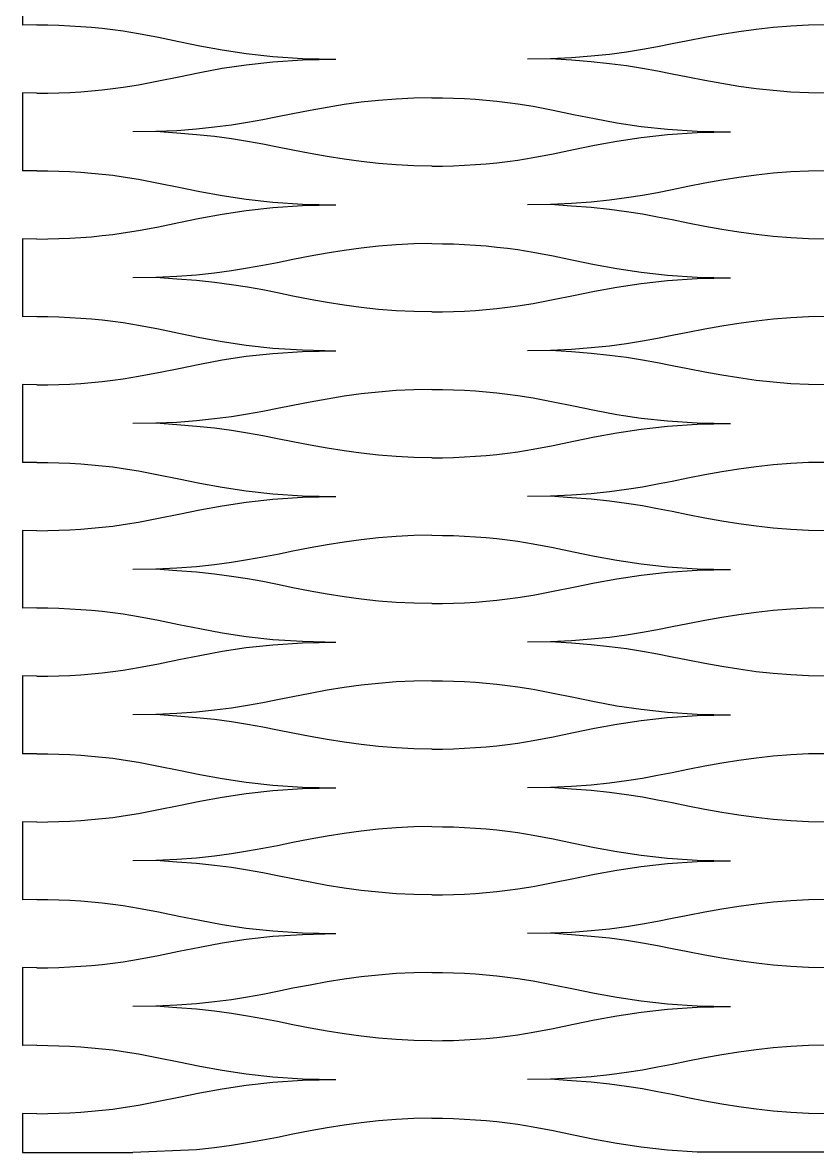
# Model space of a CAD drawing. Extents: x -52 to 52, y -74 to 74.
# Drawn here: x -52.47 to -26.3, y -73.77 to -36.59 of the extents above; entities that cross this region are included whole.
import ezdxf

# ---------------------------------------------------------------- set-up
doc = ezdxf.new("R2010")
doc.units = 0
doc.header["$MEASUREMENT"] = 0
doc.layers.get('0').update_dxf_attribs({"linetype": 'CONTINUOUS'})

msp = doc.modelspace()

# ---------------------------------------------------------------- linework, layer by layer
for p, q in [((-52.473, -34.105), (-52.473, -36.671)), ((-52, -36.663), (-52.473, -36.671)), ((-52, -36.663), (-51.639, -36.666)), ((-51.639, -36.666), (-51.278, -36.676)), ((-51.278, -36.676), (-50.918, -36.691)), ((-50.918, -36.691), (-50.56, -36.713)), ((-50.56, -36.713), (-50.205, -36.741)), ((-50.205, -36.741), (-49.854, -36.775)), ((-49.854, -36.775), (-49.506, -36.816)), ((-28.318, -36.812), (-28.883, -36.889)), ((-27.749, -36.75), (-28.318, -36.812)), ((-27.174, -36.703), (-27.749, -36.75)), ((-26.592, -36.673), (-27.174, -36.703)), ((-26, -36.663), (-26.592, -36.673)), ((-49.506, -36.816), (-49.163, -36.862)), ((-49.163, -36.862), (-48.659, -36.944)), ((-48.659, -36.944), (-47.996, -37.07)), ((-47.996, -37.07), (-47.328, -37.208)), ((-30.007, -37.078), (-30.569, -37.187)), ((-29.446, -36.978), (-30.007, -37.078)), ((-28.883, -36.889), (-29.446, -36.978)), ((-47.328, -37.208), (-46.636, -37.348)), ((-46.636, -37.348), (-45.901, -37.483)), ((-45.901, -37.483), (-45.105, -37.603)), ((-32.061, -37.477), (-32.588, -37.561)), ((-31.561, -37.386), (-32.061, -37.477)), ((-31.083, -37.292), (-31.561, -37.386)), ((-30.569, -37.187), (-31.083, -37.292)), ((-45.105, -37.603), (-44.229, -37.7)), ((-45.105, -37.973), (-44.229, -37.876)), ((-44.229, -37.7), (-43.254, -37.765)), ((-44.229, -37.876), (-43.254, -37.811)), ((-43.254, -37.765), (-42.161, -37.788)), ((-43.254, -37.811), (-42.161, -37.788)), ((-35.087, -37.777), (-35.839, -37.788)), ((-34.392, -37.746), (-35.087, -37.777)), ((-34.392, -37.83), (-35.087, -37.777)), ((-33.748, -37.698), (-34.392, -37.746)), ((-33.748, -37.878), (-34.392, -37.83)), ((-33.148, -37.635), (-33.748, -37.698)), ((-33.148, -37.941), (-33.748, -37.878)), ((-32.588, -37.561), (-33.148, -37.635)), ((-47.328, -38.368), (-46.636, -38.228)), ((-46.636, -38.228), (-45.901, -38.093)), ((-45.901, -38.093), (-45.105, -37.973)), ((-32.588, -38.016), (-33.148, -37.941)), ((-32.061, -38.099), (-32.588, -38.016)), ((-31.561, -38.19), (-32.061, -38.099)), ((-31.083, -38.284), (-31.561, -38.19)), ((-30.569, -38.389), (-31.083, -38.284)), ((-49.163, -38.713), (-48.659, -38.632)), ((-48.659, -38.632), (-47.996, -38.506)), ((-47.996, -38.506), (-47.328, -38.368)), ((-30.007, -38.498), (-30.569, -38.389)), ((-29.446, -38.598), (-30.007, -38.498)), ((-28.883, -38.687), (-29.446, -38.598)), ((-52, -38.913), (-52.473, -38.905)), ((-52.473, -38.905), (-52.473, -41.471)), ((-52, -38.913), (-51.639, -38.91)), ((-51.639, -38.91), (-51.278, -38.9)), ((-51.278, -38.9), (-50.918, -38.885)), ((-50.918, -38.885), (-50.56, -38.863)), ((-50.56, -38.863), (-50.205, -38.835)), ((-50.205, -38.835), (-49.854, -38.801)), ((-49.854, -38.801), (-49.506, -38.76)), ((-49.506, -38.76), (-49.163, -38.713)), ((-28.318, -38.764), (-28.883, -38.687)), ((-27.749, -38.826), (-28.318, -38.764)), ((-27.174, -38.873), (-27.749, -38.826)), ((-26.592, -38.903), (-27.174, -38.873)), ((-26, -38.913), (-26.592, -38.903)), ((-42.446, -39.378), (-43.007, -39.478)), ((-41.883, -39.289), (-42.446, -39.378)), ((-41.318, -39.212), (-41.883, -39.289)), ((-40.749, -39.15), (-41.318, -39.212)), ((-40.174, -39.103), (-40.749, -39.15)), ((-39.592, -39.073), (-40.174, -39.103)), ((-39, -39.063), (-39.592, -39.073)), ((-39, -39.063), (-38.639, -39.066)), ((-38.639, -39.066), (-38.278, -39.076)), ((-38.278, -39.076), (-37.918, -39.091)), ((-37.918, -39.091), (-37.56, -39.113)), ((-37.56, -39.113), (-37.205, -39.141)), ((-37.205, -39.141), (-36.854, -39.175)), ((-36.854, -39.175), (-36.506, -39.216)), ((-36.506, -39.216), (-36.163, -39.262)), ((-36.163, -39.262), (-35.659, -39.344)), ((-35.659, -39.344), (-34.996, -39.47)), ((-44.561, -39.786), (-45.061, -39.877)), ((-44.083, -39.692), (-44.561, -39.786)), ((-43.569, -39.587), (-44.083, -39.692)), ((-43.007, -39.478), (-43.569, -39.587)), ((-34.996, -39.47), (-34.328, -39.608)), ((-34.328, -39.608), (-33.636, -39.748)), ((-33.636, -39.748), (-32.901, -39.883)), ((-47.392, -40.146), (-48.087, -40.177)), ((-46.748, -40.098), (-47.392, -40.146)), ((-46.148, -40.035), (-46.748, -40.098)), ((-45.588, -39.961), (-46.148, -40.035)), ((-45.061, -39.877), (-45.588, -39.961)), ((-32.901, -39.883), (-32.105, -40.003)), ((-32.105, -40.003), (-31.229, -40.1)), ((-31.229, -40.1), (-30.254, -40.165)), ((-48.087, -40.177), (-48.839, -40.188)), ((-47.392, -40.23), (-48.087, -40.177)), ((-46.748, -40.278), (-47.392, -40.23)), ((-46.148, -40.341), (-46.748, -40.278)), ((-45.588, -40.416), (-46.148, -40.341)), ((-45.061, -40.499), (-45.588, -40.416)), ((-44.561, -40.59), (-45.061, -40.499)), ((-33.636, -40.628), (-32.901, -40.493)), ((-32.901, -40.493), (-32.105, -40.373)), ((-32.105, -40.373), (-31.229, -40.276)), ((-31.229, -40.276), (-30.254, -40.211)), ((-30.254, -40.165), (-29.161, -40.188)), ((-30.254, -40.211), (-29.161, -40.188)), ((-44.083, -40.684), (-44.561, -40.59)), ((-43.569, -40.789), (-44.083, -40.684)), ((-43.007, -40.898), (-43.569, -40.789)), ((-42.446, -40.998), (-43.007, -40.898)), ((-34.996, -40.906), (-34.328, -40.768)), ((-34.328, -40.768), (-33.636, -40.628)), ((-41.883, -41.087), (-42.446, -40.998)), ((-41.318, -41.164), (-41.883, -41.087)), ((-40.749, -41.226), (-41.318, -41.164)), ((-40.174, -41.273), (-40.749, -41.226)), ((-39.592, -41.303), (-40.174, -41.273)), ((-37.918, -41.285), (-37.56, -41.263)), ((-37.56, -41.263), (-37.205, -41.235)), ((-37.205, -41.235), (-36.854, -41.201)), ((-36.854, -41.201), (-36.506, -41.16)), ((-36.506, -41.16), (-36.163, -41.113)), ((-36.163, -41.113), (-35.659, -41.032)), ((-35.659, -41.032), (-34.996, -40.906)), ((-52, -41.463), (-52.473, -41.471)), ((-52, -41.463), (-51.639, -41.466)), ((-51.639, -41.466), (-51.278, -41.475)), ((-51.278, -41.475), (-50.918, -41.491)), ((-50.918, -41.491), (-50.56, -41.513)), ((-50.56, -41.513), (-50.205, -41.541)), ((-50.205, -41.541), (-49.854, -41.575)), ((-49.854, -41.575), (-49.506, -41.615)), ((-49.506, -41.615), (-49.163, -41.662)), ((-39, -41.313), (-39.592, -41.303)), ((-39, -41.313), (-38.639, -41.31)), ((-38.639, -41.31), (-38.278, -41.3)), ((-38.278, -41.3), (-37.918, -41.285)), ((-28.318, -41.612), (-28.883, -41.689)), ((-27.749, -41.549), (-28.318, -41.612)), ((-27.174, -41.502), (-27.749, -41.549)), ((-26.592, -41.473), (-27.174, -41.502)), ((-26, -41.463), (-26.592, -41.473)), ((-49.163, -41.662), (-48.659, -41.744)), ((-48.659, -41.744), (-47.996, -41.87)), ((-47.996, -41.87), (-47.328, -42.007)), ((-47.328, -42.007), (-46.636, -42.148)), ((-30.569, -41.987), (-31.083, -42.092)), ((-30.007, -41.878), (-30.569, -41.987)), ((-29.446, -41.778), (-30.007, -41.878)), ((-28.883, -41.689), (-29.446, -41.778)), ((-46.636, -42.148), (-45.901, -42.283)), ((-45.901, -42.283), (-45.105, -42.403)), ((-32.588, -42.36), (-33.148, -42.435)), ((-32.061, -42.276), (-32.588, -42.36)), ((-31.561, -42.186), (-32.061, -42.276)), ((-31.083, -42.092), (-31.561, -42.186)), ((-45.105, -42.403), (-44.229, -42.5)), ((-45.105, -42.772), (-44.229, -42.676)), ((-44.229, -42.5), (-43.254, -42.564)), ((-44.229, -42.676), (-43.254, -42.611)), ((-43.254, -42.564), (-42.161, -42.588)), ((-43.254, -42.611), (-42.161, -42.588)), ((-35.087, -42.577), (-35.839, -42.588)), ((-34.392, -42.546), (-35.087, -42.577)), ((-34.392, -42.63), (-35.087, -42.577)), ((-33.748, -42.498), (-34.392, -42.546)), ((-33.748, -42.678), (-34.392, -42.63)), ((-33.148, -42.435), (-33.748, -42.498)), ((-33.148, -42.741), (-33.748, -42.678)), ((-32.588, -42.815), (-33.148, -42.741)), ((-47.328, -43.168), (-46.636, -43.027)), ((-46.636, -43.027), (-45.901, -42.892)), ((-45.901, -42.892), (-45.105, -42.772)), ((-32.061, -42.899), (-32.588, -42.815)), ((-31.561, -42.989), (-32.061, -42.899)), ((-31.083, -43.084), (-31.561, -42.989)), ((-30.569, -43.189), (-31.083, -43.084)), ((-49.163, -43.513), (-48.659, -43.432)), ((-48.659, -43.432), (-47.996, -43.306)), ((-47.996, -43.306), (-47.328, -43.168)), ((-30.007, -43.298), (-30.569, -43.189)), ((-29.446, -43.397), (-30.007, -43.298)), ((-28.883, -43.487), (-29.446, -43.397)), ((-28.318, -43.563), (-28.883, -43.487)), ((-52, -43.713), (-52.473, -43.704)), ((-52.473, -43.704), (-52.473, -46.271)), ((-52, -43.713), (-51.639, -43.709)), ((-51.639, -43.709), (-51.278, -43.7)), ((-51.278, -43.7), (-50.918, -43.685)), ((-50.918, -43.685), (-50.56, -43.663)), ((-50.56, -43.663), (-50.205, -43.635)), ((-50.205, -43.635), (-49.854, -43.6)), ((-49.854, -43.6), (-49.506, -43.56)), ((-49.506, -43.56), (-49.163, -43.513)), ((-39.592, -43.873), (-40.174, -43.902)), ((-39, -43.863), (-39.592, -43.873)), ((-39, -43.863), (-38.639, -43.866)), ((-38.639, -43.866), (-38.278, -43.875)), ((-38.278, -43.875), (-37.918, -43.891)), ((-27.749, -43.626), (-28.318, -43.563)), ((-27.174, -43.673), (-27.749, -43.626)), ((-26.592, -43.702), (-27.174, -43.673)), ((-26, -43.713), (-26.592, -43.702)), ((-42.446, -44.178), (-43.007, -44.278)), ((-41.883, -44.089), (-42.446, -44.178)), ((-41.318, -44.012), (-41.883, -44.089)), ((-40.749, -43.949), (-41.318, -44.012)), ((-40.174, -43.902), (-40.749, -43.949)), ((-37.918, -43.891), (-37.56, -43.913)), ((-37.56, -43.913), (-37.205, -43.941)), ((-37.205, -43.941), (-36.854, -43.975)), ((-36.854, -43.975), (-36.506, -44.015)), ((-36.506, -44.015), (-36.163, -44.062)), ((-36.163, -44.062), (-35.659, -44.144)), ((-35.659, -44.144), (-34.996, -44.27)), ((-44.561, -44.586), (-45.061, -44.676)), ((-44.083, -44.492), (-44.561, -44.586)), ((-43.569, -44.387), (-44.083, -44.492)), ((-43.007, -44.278), (-43.569, -44.387)), ((-34.996, -44.27), (-34.328, -44.407)), ((-34.328, -44.407), (-33.636, -44.548)), ((-33.636, -44.548), (-32.901, -44.683)), ((-48.087, -44.977), (-48.839, -44.988)), ((-47.392, -44.946), (-48.087, -44.977)), ((-47.392, -45.03), (-48.087, -44.977)), ((-46.748, -44.898), (-47.392, -44.946)), ((-46.148, -44.835), (-46.748, -44.898)), ((-45.588, -44.76), (-46.148, -44.835)), ((-45.061, -44.676), (-45.588, -44.76)), ((-32.901, -44.683), (-32.105, -44.803)), ((-32.105, -44.803), (-31.229, -44.9)), ((-31.229, -44.9), (-30.254, -44.964)), ((-30.254, -44.964), (-29.161, -44.988)), ((-30.254, -45.011), (-29.161, -44.988)), ((-46.748, -45.078), (-47.392, -45.03)), ((-46.148, -45.141), (-46.748, -45.078)), ((-45.588, -45.215), (-46.148, -45.141)), ((-45.061, -45.299), (-45.588, -45.215)), ((-44.561, -45.389), (-45.061, -45.299)), ((-33.636, -45.427), (-32.901, -45.292)), ((-32.901, -45.292), (-32.105, -45.172)), ((-32.105, -45.172), (-31.229, -45.076)), ((-31.229, -45.076), (-30.254, -45.011)), ((-44.083, -45.484), (-44.561, -45.389)), ((-43.569, -45.589), (-44.083, -45.484)), ((-43.007, -45.698), (-43.569, -45.589)), ((-42.446, -45.797), (-43.007, -45.698)), ((-35.659, -45.832), (-34.996, -45.706)), ((-34.996, -45.706), (-34.328, -45.568)), ((-34.328, -45.568), (-33.636, -45.427)), ((-41.883, -45.887), (-42.446, -45.797)), ((-41.318, -45.963), (-41.883, -45.887)), ((-40.749, -46.026), (-41.318, -45.963)), ((-40.174, -46.073), (-40.749, -46.026)), ((-39.592, -46.102), (-40.174, -46.073)), ((-39, -46.113), (-39.592, -46.102)), ((-39, -46.113), (-38.639, -46.109)), ((-38.639, -46.109), (-38.278, -46.1)), ((-38.278, -46.1), (-37.918, -46.085)), ((-37.918, -46.085), (-37.56, -46.063)), ((-37.56, -46.063), (-37.205, -46.035)), ((-37.205, -46.035), (-36.854, -46)), ((-36.854, -46), (-36.506, -45.96)), ((-36.506, -45.96), (-36.163, -45.913)), ((-36.163, -45.913), (-35.659, -45.832)), ((-52, -46.263), (-52.473, -46.271)), ((-52, -46.263), (-51.639, -46.266)), ((-51.639, -46.266), (-51.278, -46.275)), ((-51.278, -46.275), (-50.918, -46.291)), ((-50.918, -46.291), (-50.56, -46.312)), ((-50.56, -46.312), (-50.205, -46.34)), ((-50.205, -46.34), (-49.854, -46.375)), ((-49.854, -46.375), (-49.506, -46.415)), ((-49.506, -46.415), (-49.163, -46.462)), ((-49.163, -46.462), (-48.659, -46.543)), ((-28.318, -46.412), (-28.883, -46.488)), ((-27.749, -46.349), (-28.318, -46.412)), ((-27.174, -46.302), (-27.749, -46.349)), ((-26.592, -46.273), (-27.174, -46.302)), ((-26, -46.263), (-26.592, -46.273)), ((-48.659, -46.543), (-47.996, -46.669)), ((-47.996, -46.669), (-47.328, -46.807)), ((-47.328, -46.807), (-46.636, -46.948)), ((-30.569, -46.787), (-31.083, -46.892)), ((-30.007, -46.678), (-30.569, -46.787)), ((-29.446, -46.578), (-30.007, -46.678)), ((-28.883, -46.488), (-29.446, -46.578)), ((-46.636, -46.948), (-45.901, -47.083)), ((-45.901, -47.083), (-45.105, -47.203)), ((-45.105, -47.203), (-44.229, -47.299)), ((-32.588, -47.16), (-33.148, -47.235)), ((-32.061, -47.076), (-32.588, -47.16)), ((-31.561, -46.986), (-32.061, -47.076)), ((-31.083, -46.892), (-31.561, -46.986)), ((-45.901, -47.692), (-45.105, -47.572)), ((-45.105, -47.572), (-44.229, -47.475)), ((-44.229, -47.299), (-43.254, -47.364)), ((-44.229, -47.475), (-43.254, -47.411)), ((-43.254, -47.364), (-42.161, -47.387)), ((-43.254, -47.411), (-42.161, -47.387)), ((-35.087, -47.377), (-35.839, -47.387)), ((-34.392, -47.346), (-35.087, -47.377)), ((-34.392, -47.429), (-35.087, -47.377)), ((-33.748, -47.297), (-34.392, -47.346)), ((-33.748, -47.477), (-34.392, -47.429)), ((-33.148, -47.235), (-33.748, -47.297)), ((-33.148, -47.54), (-33.748, -47.477)), ((-32.588, -47.615), (-33.148, -47.54)), ((-47.996, -48.105), (-47.328, -47.968)), ((-47.328, -47.968), (-46.636, -47.827)), ((-46.636, -47.827), (-45.901, -47.692)), ((-32.061, -47.699), (-32.588, -47.615)), ((-31.561, -47.789), (-32.061, -47.699)), ((-31.083, -47.883), (-31.561, -47.789)), ((-30.569, -47.988), (-31.083, -47.883)), ((-49.506, -48.36), (-49.163, -48.313)), ((-49.163, -48.313), (-48.659, -48.231)), ((-48.659, -48.231), (-47.996, -48.105)), ((-30.007, -48.097), (-30.569, -47.988)), ((-29.446, -48.197), (-30.007, -48.097)), ((-28.883, -48.286), (-29.446, -48.197)), ((-28.318, -48.363), (-28.883, -48.286)), ((-52, -48.512), (-52.473, -48.504)), ((-52.473, -48.504), (-52.473, -51.07)), ((-52, -48.512), (-51.639, -48.509)), ((-51.639, -48.509), (-51.278, -48.5)), ((-51.278, -48.5), (-50.918, -48.484)), ((-50.918, -48.484), (-50.56, -48.462)), ((-50.56, -48.462), (-50.205, -48.434)), ((-50.205, -48.434), (-49.854, -48.4)), ((-49.854, -48.4), (-49.506, -48.36)), ((-40.174, -48.702), (-40.749, -48.749)), ((-39.592, -48.673), (-40.174, -48.702)), ((-39, -48.663), (-39.592, -48.673)), ((-39, -48.663), (-38.639, -48.666)), ((-38.639, -48.666), (-38.278, -48.675)), ((-38.278, -48.675), (-37.918, -48.691)), ((-37.918, -48.691), (-37.56, -48.712)), ((-37.56, -48.712), (-37.205, -48.74)), ((-27.749, -48.426), (-28.318, -48.363)), ((-27.174, -48.473), (-27.749, -48.426)), ((-26.592, -48.502), (-27.174, -48.473)), ((-26, -48.512), (-26.592, -48.502)), ((-43.007, -49.078), (-43.569, -49.187)), ((-42.446, -48.978), (-43.007, -49.078)), ((-41.883, -48.888), (-42.446, -48.978)), ((-41.318, -48.812), (-41.883, -48.888)), ((-40.749, -48.749), (-41.318, -48.812)), ((-37.205, -48.74), (-36.854, -48.775)), ((-36.854, -48.775), (-36.506, -48.815)), ((-36.506, -48.815), (-36.163, -48.862)), ((-36.163, -48.862), (-35.659, -48.943)), ((-35.659, -48.943), (-34.996, -49.069)), ((-34.996, -49.069), (-34.328, -49.207)), ((-44.561, -49.386), (-45.061, -49.476)), ((-44.083, -49.292), (-44.561, -49.386)), ((-43.569, -49.187), (-44.083, -49.292)), ((-34.328, -49.207), (-33.636, -49.348)), ((-33.636, -49.348), (-32.901, -49.483)), ((-48.087, -49.777), (-48.839, -49.787)), ((-47.392, -49.746), (-48.087, -49.777)), ((-47.392, -49.829), (-48.087, -49.777)), ((-46.748, -49.697), (-47.392, -49.746)), ((-46.748, -49.877), (-47.392, -49.829)), ((-46.148, -49.635), (-46.748, -49.697)), ((-45.588, -49.56), (-46.148, -49.635)), ((-45.061, -49.476), (-45.588, -49.56)), ((-32.901, -49.483), (-32.105, -49.603)), ((-32.105, -49.603), (-31.229, -49.699)), ((-31.229, -49.699), (-30.254, -49.764)), ((-31.229, -49.875), (-30.254, -49.811)), ((-30.254, -49.764), (-29.161, -49.787)), ((-30.254, -49.811), (-29.161, -49.787)), ((-46.148, -49.94), (-46.748, -49.877)), ((-45.588, -50.015), (-46.148, -49.94)), ((-45.061, -50.099), (-45.588, -50.015)), ((-44.561, -50.189), (-45.061, -50.099)), ((-44.083, -50.283), (-44.561, -50.189)), ((-33.636, -50.227), (-32.901, -50.092)), ((-32.901, -50.092), (-32.105, -49.972)), ((-32.105, -49.972), (-31.229, -49.875)), ((-43.569, -50.388), (-44.083, -50.283)), ((-43.007, -50.497), (-43.569, -50.388)), ((-42.446, -50.597), (-43.007, -50.497)), ((-35.659, -50.631), (-34.996, -50.505)), ((-34.996, -50.505), (-34.328, -50.368)), ((-34.328, -50.368), (-33.636, -50.227)), ((-41.883, -50.686), (-42.446, -50.597)), ((-41.318, -50.763), (-41.883, -50.686)), ((-40.749, -50.826), (-41.318, -50.763)), ((-40.174, -50.873), (-40.749, -50.826)), ((-39.592, -50.902), (-40.174, -50.873)), ((-39, -50.912), (-39.592, -50.902)), ((-39, -50.912), (-38.639, -50.909)), ((-38.639, -50.909), (-38.278, -50.9)), ((-38.278, -50.9), (-37.918, -50.884)), ((-37.918, -50.884), (-37.56, -50.862)), ((-37.56, -50.862), (-37.205, -50.834)), ((-37.205, -50.834), (-36.854, -50.8)), ((-36.854, -50.8), (-36.506, -50.76)), ((-36.506, -50.76), (-36.163, -50.713)), ((-36.163, -50.713), (-35.659, -50.631)), ((-52, -51.062), (-52.473, -51.07)), ((-52, -51.062), (-51.639, -51.065)), ((-51.639, -51.065), (-51.278, -51.075)), ((-51.278, -51.075), (-50.918, -51.09)), ((-50.918, -51.09), (-50.56, -51.112)), ((-50.56, -51.112), (-50.205, -51.14)), ((-50.205, -51.14), (-49.854, -51.174)), ((-49.854, -51.174), (-49.506, -51.215)), ((-49.506, -51.215), (-49.163, -51.262)), ((-49.163, -51.262), (-48.659, -51.343)), ((-28.883, -51.288), (-29.446, -51.377)), ((-28.318, -51.211), (-28.883, -51.288)), ((-27.749, -51.149), (-28.318, -51.211)), ((-27.174, -51.102), (-27.749, -51.149)), ((-26.592, -51.072), (-27.174, -51.102)), ((-26, -51.062), (-26.592, -51.072)), ((-48.659, -51.343), (-47.996, -51.469)), ((-47.996, -51.469), (-47.328, -51.607)), ((-47.328, -51.607), (-46.636, -51.747)), ((-30.569, -51.586), (-31.083, -51.691)), ((-30.007, -51.477), (-30.569, -51.586)), ((-29.446, -51.377), (-30.007, -51.477)), ((-46.636, -51.747), (-45.901, -51.882)), ((-45.901, -51.882), (-45.105, -52.002)), ((-45.105, -52.002), (-44.229, -52.099)), ((-33.148, -52.034), (-33.748, -52.097)), ((-32.588, -51.96), (-33.148, -52.034)), ((-32.061, -51.876), (-32.588, -51.96)), ((-31.561, -51.785), (-32.061, -51.876)), ((-31.083, -51.691), (-31.561, -51.785)), ((-45.901, -52.492), (-45.105, -52.372)), ((-45.105, -52.372), (-44.229, -52.275)), ((-44.229, -52.099), (-43.254, -52.164)), ((-44.229, -52.275), (-43.254, -52.211)), ((-43.254, -52.164), (-42.161, -52.187)), ((-43.254, -52.211), (-42.161, -52.187)), ((-35.087, -52.176), (-35.839, -52.187)), ((-34.392, -52.145), (-35.087, -52.176)), ((-34.392, -52.229), (-35.087, -52.176)), ((-33.748, -52.097), (-34.392, -52.145)), ((-33.748, -52.277), (-34.392, -52.229)), ((-33.148, -52.34), (-33.748, -52.277)), ((-32.588, -52.415), (-33.148, -52.34)), ((-32.061, -52.498), (-32.588, -52.415)), ((-47.996, -52.905), (-47.328, -52.767)), ((-47.328, -52.767), (-46.636, -52.627)), ((-46.636, -52.627), (-45.901, -52.492)), ((-31.561, -52.589), (-32.061, -52.498)), ((-31.083, -52.683), (-31.561, -52.589)), ((-30.569, -52.788), (-31.083, -52.683)), ((-30.007, -52.897), (-30.569, -52.788)), ((-49.854, -53.2), (-49.506, -53.159)), ((-49.506, -53.159), (-49.163, -53.112)), ((-49.163, -53.112), (-48.659, -53.031)), ((-48.659, -53.031), (-47.996, -52.905)), ((-29.446, -52.997), (-30.007, -52.897)), ((-28.883, -53.086), (-29.446, -52.997)), ((-28.318, -53.163), (-28.883, -53.086)), ((-27.749, -53.226), (-28.318, -53.163)), ((-52, -53.312), (-52.473, -53.304)), ((-52.473, -53.304), (-52.473, -55.859)), ((-52, -53.312), (-51.639, -53.309)), ((-51.639, -53.309), (-51.278, -53.299)), ((-51.278, -53.299), (-50.918, -53.284)), ((-50.918, -53.284), (-50.56, -53.262)), ((-50.56, -53.262), (-50.205, -53.234)), ((-50.205, -53.234), (-49.854, -53.2)), ((-40.749, -53.549), (-41.318, -53.611)), ((-40.174, -53.502), (-40.749, -53.549)), ((-39.592, -53.472), (-40.174, -53.502)), ((-39, -53.462), (-39.592, -53.472)), ((-39, -53.462), (-38.639, -53.465)), ((-38.639, -53.465), (-38.278, -53.475)), ((-38.278, -53.475), (-37.918, -53.49)), ((-37.918, -53.49), (-37.56, -53.512)), ((-37.56, -53.512), (-37.205, -53.54)), ((-37.205, -53.54), (-36.854, -53.574)), ((-27.174, -53.272), (-27.749, -53.226)), ((-26.592, -53.302), (-27.174, -53.272)), ((-26, -53.312), (-26.592, -53.302)), ((-43.007, -53.877), (-43.569, -53.986)), ((-42.446, -53.777), (-43.007, -53.877)), ((-41.883, -53.688), (-42.446, -53.777)), ((-41.318, -53.611), (-41.883, -53.688)), ((-36.854, -53.574), (-36.506, -53.615)), ((-36.506, -53.615), (-36.163, -53.662)), ((-36.163, -53.662), (-35.659, -53.743)), ((-35.659, -53.743), (-34.996, -53.869)), ((-34.996, -53.869), (-34.328, -54.007)), ((-45.061, -54.276), (-45.588, -54.36)), ((-44.561, -54.185), (-45.061, -54.276)), ((-44.083, -54.091), (-44.561, -54.185)), ((-43.569, -53.986), (-44.083, -54.091)), ((-34.328, -54.007), (-33.636, -54.147)), ((-33.636, -54.147), (-32.901, -54.282)), ((-32.901, -54.282), (-32.105, -54.402)), ((-48.087, -54.576), (-48.839, -54.587)), ((-47.392, -54.545), (-48.087, -54.576)), ((-47.392, -54.629), (-48.087, -54.576)), ((-46.748, -54.497), (-47.392, -54.545)), ((-46.748, -54.677), (-47.392, -54.629)), ((-46.148, -54.434), (-46.748, -54.497)), ((-45.588, -54.36), (-46.148, -54.434)), ((-32.105, -54.402), (-31.229, -54.499)), ((-31.229, -54.499), (-30.254, -54.564)), ((-31.229, -54.675), (-30.254, -54.611)), ((-30.254, -54.564), (-29.161, -54.587)), ((-30.254, -54.611), (-29.161, -54.587)), ((-46.148, -54.74), (-46.748, -54.677)), ((-45.588, -54.815), (-46.148, -54.74)), ((-45.061, -54.898), (-45.588, -54.815)), ((-44.561, -54.989), (-45.061, -54.898)), ((-44.083, -55.083), (-44.561, -54.989)), ((-34.328, -55.167), (-33.636, -55.027)), ((-33.636, -55.027), (-32.901, -54.892)), ((-32.901, -54.892), (-32.105, -54.772)), ((-32.105, -54.772), (-31.229, -54.675)), ((-43.569, -55.188), (-44.083, -55.083)), ((-43.007, -55.297), (-43.569, -55.188)), ((-42.446, -55.397), (-43.007, -55.297)), ((-41.883, -55.486), (-42.446, -55.397)), ((-35.659, -55.431), (-34.996, -55.305)), ((-34.996, -55.305), (-34.328, -55.167)), ((-41.318, -55.563), (-41.883, -55.486)), ((-40.749, -55.626), (-41.318, -55.563)), ((-40.174, -55.672), (-40.749, -55.626)), ((-39.592, -55.702), (-40.174, -55.672)), ((-39, -55.712), (-39.592, -55.702)), ((-39, -55.712), (-38.639, -55.709)), ((-38.639, -55.709), (-38.278, -55.699)), ((-38.278, -55.699), (-37.918, -55.684)), ((-37.918, -55.684), (-37.56, -55.662)), ((-37.56, -55.662), (-37.205, -55.634)), ((-37.205, -55.634), (-36.854, -55.6)), ((-36.854, -55.6), (-36.506, -55.559)), ((-36.506, -55.559), (-36.163, -55.512)), ((-36.163, -55.512), (-35.659, -55.431)), ((-52, -55.851), (-52.473, -55.859)), ((-52, -55.851), (-51.639, -55.854)), ((-51.639, -55.854), (-51.278, -55.863)), ((-51.278, -55.863), (-50.918, -55.879)), ((-50.918, -55.879), (-50.56, -55.901)), ((-50.56, -55.901), (-50.205, -55.929)), ((-50.205, -55.929), (-49.854, -55.963)), ((-49.854, -55.963), (-49.506, -56.004)), ((-49.506, -56.004), (-49.163, -56.05)), ((-49.163, -56.05), (-48.659, -56.132)), ((-48.659, -56.132), (-47.996, -56.258)), ((-28.883, -56.077), (-29.446, -56.166)), ((-28.318, -56), (-28.883, -56.077)), ((-27.749, -55.937), (-28.318, -56)), ((-27.174, -55.891), (-27.749, -55.937)), ((-26.592, -55.861), (-27.174, -55.891)), ((-26, -55.851), (-26.592, -55.861)), ((-47.996, -56.258), (-47.328, -56.396)), ((-47.328, -56.396), (-46.636, -56.536)), ((-31.083, -56.48), (-31.561, -56.574)), ((-30.569, -56.375), (-31.083, -56.48)), ((-30.007, -56.266), (-30.569, -56.375)), ((-29.446, -56.166), (-30.007, -56.266)), ((-46.636, -56.536), (-45.901, -56.671)), ((-45.901, -56.671), (-45.105, -56.791)), ((-45.105, -56.791), (-44.229, -56.888)), ((-44.229, -56.888), (-43.254, -56.952)), ((-33.748, -56.886), (-34.392, -56.934)), ((-33.148, -56.823), (-33.748, -56.886)), ((-32.588, -56.748), (-33.148, -56.823)), ((-32.061, -56.664), (-32.588, -56.748)), ((-31.561, -56.574), (-32.061, -56.664)), ((-45.901, -57.281), (-45.105, -57.16)), ((-45.105, -57.16), (-44.229, -57.064)), ((-44.229, -57.064), (-43.254, -56.999)), ((-43.254, -56.952), (-42.161, -56.976)), ((-43.254, -56.999), (-42.161, -56.976)), ((-35.087, -56.965), (-35.839, -56.976)), ((-34.392, -56.934), (-35.087, -56.965)), ((-34.392, -57.018), (-35.087, -56.965)), ((-33.748, -57.066), (-34.392, -57.018)), ((-33.148, -57.129), (-33.748, -57.066)), ((-32.588, -57.203), (-33.148, -57.129)), ((-32.061, -57.287), (-32.588, -57.203)), ((-47.996, -57.694), (-47.328, -57.556)), ((-47.328, -57.556), (-46.636, -57.415)), ((-46.636, -57.415), (-45.901, -57.281)), ((-31.561, -57.378), (-32.061, -57.287)), ((-31.083, -57.472), (-31.561, -57.378)), ((-30.569, -57.577), (-31.083, -57.472)), ((-30.007, -57.686), (-30.569, -57.577)), ((-50.205, -58.023), (-49.854, -57.988)), ((-49.854, -57.988), (-49.506, -57.948)), ((-49.506, -57.948), (-49.163, -57.901)), ((-49.163, -57.901), (-48.659, -57.82)), ((-48.659, -57.82), (-47.996, -57.694)), ((-29.446, -57.786), (-30.007, -57.686)), ((-28.883, -57.875), (-29.446, -57.786)), ((-28.318, -57.952), (-28.883, -57.875)), ((-27.749, -58.014), (-28.318, -57.952)), ((-52, -58.101), (-52.473, -58.093)), ((-52.473, -58.093), (-52.473, -60.659)), ((-52, -58.101), (-51.639, -58.098)), ((-51.639, -58.098), (-51.278, -58.088)), ((-51.278, -58.088), (-50.918, -58.073)), ((-50.918, -58.073), (-50.56, -58.051)), ((-50.56, -58.051), (-50.205, -58.023)), ((-40.749, -58.337), (-41.318, -58.4)), ((-40.174, -58.291), (-40.749, -58.337)), ((-39.592, -58.261), (-40.174, -58.291)), ((-39, -58.251), (-39.592, -58.261)), ((-39, -58.251), (-38.639, -58.254)), ((-38.639, -58.254), (-38.278, -58.263)), ((-38.278, -58.263), (-37.918, -58.279)), ((-37.918, -58.279), (-37.56, -58.301)), ((-37.56, -58.301), (-37.205, -58.329)), ((-37.205, -58.329), (-36.854, -58.363)), ((-36.854, -58.363), (-36.506, -58.404)), ((-27.174, -58.061), (-27.749, -58.014)), ((-26.592, -58.091), (-27.174, -58.061)), ((-26, -58.101), (-26.592, -58.091)), ((-43.007, -58.666), (-43.569, -58.775)), ((-42.446, -58.566), (-43.007, -58.666)), ((-41.883, -58.477), (-42.446, -58.566)), ((-41.318, -58.4), (-41.883, -58.477)), ((-36.506, -58.404), (-36.163, -58.45)), ((-36.163, -58.45), (-35.659, -58.532)), ((-35.659, -58.532), (-34.996, -58.658)), ((-34.996, -58.658), (-34.328, -58.796)), ((-45.061, -59.064), (-45.588, -59.148)), ((-44.561, -58.974), (-45.061, -59.064)), ((-44.083, -58.88), (-44.561, -58.974)), ((-43.569, -58.775), (-44.083, -58.88)), ((-34.328, -58.796), (-33.636, -58.936)), ((-33.636, -58.936), (-32.901, -59.071)), ((-32.901, -59.071), (-32.105, -59.191)), ((-48.087, -59.365), (-48.839, -59.376)), ((-47.392, -59.334), (-48.087, -59.365)), ((-47.392, -59.418), (-48.087, -59.365)), ((-46.748, -59.286), (-47.392, -59.334)), ((-46.748, -59.466), (-47.392, -59.418)), ((-46.148, -59.223), (-46.748, -59.286)), ((-46.148, -59.529), (-46.748, -59.466)), ((-45.588, -59.148), (-46.148, -59.223)), ((-32.105, -59.191), (-31.229, -59.288)), ((-32.105, -59.56), (-31.229, -59.464)), ((-31.229, -59.288), (-30.254, -59.352)), ((-31.229, -59.464), (-30.254, -59.399)), ((-30.254, -59.352), (-29.161, -59.376)), ((-30.254, -59.399), (-29.161, -59.376)), ((-45.588, -59.603), (-46.148, -59.529)), ((-45.061, -59.687), (-45.588, -59.603)), ((-44.561, -59.778), (-45.061, -59.687)), ((-44.083, -59.872), (-44.561, -59.778)), ((-34.328, -59.956), (-33.636, -59.815)), ((-33.636, -59.815), (-32.901, -59.681)), ((-32.901, -59.681), (-32.105, -59.56)), ((-43.569, -59.977), (-44.083, -59.872)), ((-43.007, -60.086), (-43.569, -59.977)), ((-42.446, -60.186), (-43.007, -60.086)), ((-41.883, -60.275), (-42.446, -60.186)), ((-36.163, -60.301), (-35.659, -60.22)), ((-35.659, -60.22), (-34.996, -60.094)), ((-34.996, -60.094), (-34.328, -59.956)), ((-41.318, -60.352), (-41.883, -60.275)), ((-40.749, -60.414), (-41.318, -60.352)), ((-40.174, -60.461), (-40.749, -60.414)), ((-39.592, -60.491), (-40.174, -60.461)), ((-39, -60.501), (-39.592, -60.491)), ((-39, -60.501), (-38.639, -60.498)), ((-38.639, -60.498), (-38.278, -60.488)), ((-38.278, -60.488), (-37.918, -60.473)), ((-37.918, -60.473), (-37.56, -60.451)), ((-37.56, -60.451), (-37.205, -60.423)), ((-37.205, -60.423), (-36.854, -60.388)), ((-36.854, -60.388), (-36.506, -60.348)), ((-36.506, -60.348), (-36.163, -60.301)), ((-52, -60.651), (-52.473, -60.659)), ((-52, -60.651), (-51.639, -60.654)), ((-51.639, -60.654), (-51.278, -60.663)), ((-51.278, -60.663), (-50.918, -60.679)), ((-50.918, -60.679), (-50.56, -60.701)), ((-50.56, -60.701), (-50.205, -60.729)), ((-50.205, -60.729), (-49.854, -60.763)), ((-49.854, -60.763), (-49.506, -60.803)), ((-49.506, -60.803), (-49.163, -60.85)), ((-49.163, -60.85), (-48.659, -60.932)), ((-48.659, -60.932), (-47.996, -61.058)), ((-29.446, -60.966), (-30.007, -61.066)), ((-28.883, -60.877), (-29.446, -60.966)), ((-28.318, -60.8), (-28.883, -60.877)), ((-27.749, -60.737), (-28.318, -60.8)), ((-27.174, -60.69), (-27.749, -60.737)), ((-26.592, -60.661), (-27.174, -60.69)), ((-26, -60.651), (-26.592, -60.661)), ((-47.996, -61.058), (-47.328, -61.195)), ((-47.328, -61.195), (-46.636, -61.336)), ((-46.636, -61.336), (-45.901, -61.471)), ((-31.083, -61.28), (-31.561, -61.374)), ((-30.569, -61.175), (-31.083, -61.28)), ((-30.007, -61.066), (-30.569, -61.175)), ((-45.901, -61.471), (-45.105, -61.591)), ((-45.105, -61.591), (-44.229, -61.688)), ((-44.229, -61.688), (-43.254, -61.752)), ((-33.748, -61.686), (-34.392, -61.734)), ((-33.148, -61.623), (-33.748, -61.686)), ((-32.588, -61.548), (-33.148, -61.623)), ((-32.061, -61.464), (-32.588, -61.548)), ((-31.561, -61.374), (-32.061, -61.464)), ((-46.636, -62.215), (-45.901, -62.08)), ((-45.901, -62.08), (-45.105, -61.96)), ((-45.105, -61.96), (-44.229, -61.863)), ((-44.229, -61.863), (-43.254, -61.799)), ((-43.254, -61.752), (-42.161, -61.776)), ((-43.254, -61.799), (-42.161, -61.776)), ((-35.087, -61.765), (-35.839, -61.776)), ((-34.392, -61.734), (-35.087, -61.765)), ((-34.392, -61.817), (-35.087, -61.765)), ((-33.748, -61.866), (-34.392, -61.817)), ((-33.148, -61.928), (-33.748, -61.866)), ((-32.588, -62.003), (-33.148, -61.928)), ((-32.061, -62.087), (-32.588, -62.003)), ((-31.561, -62.177), (-32.061, -62.087)), ((-47.996, -62.493), (-47.328, -62.356)), ((-47.328, -62.356), (-46.636, -62.215)), ((-31.083, -62.271), (-31.561, -62.177)), ((-30.569, -62.376), (-31.083, -62.271)), ((-30.007, -62.485), (-30.569, -62.376)), ((-50.56, -62.851), (-50.205, -62.822)), ((-50.205, -62.822), (-49.854, -62.788)), ((-49.854, -62.788), (-49.506, -62.748)), ((-49.506, -62.748), (-49.163, -62.701)), ((-49.163, -62.701), (-48.659, -62.619)), ((-48.659, -62.619), (-47.996, -62.493)), ((-29.446, -62.585), (-30.007, -62.485)), ((-28.883, -62.674), (-29.446, -62.585)), ((-28.318, -62.751), (-28.883, -62.674)), ((-27.749, -62.814), (-28.318, -62.751)), ((-27.174, -62.861), (-27.749, -62.814)), ((-52, -62.9), (-52.473, -62.892)), ((-52.473, -62.892), (-52.473, -65.459)), ((-52, -62.9), (-51.639, -62.897)), ((-51.639, -62.897), (-51.278, -62.888)), ((-51.278, -62.888), (-50.918, -62.872)), ((-50.918, -62.872), (-50.56, -62.851)), ((-41.318, -63.2), (-41.883, -63.277)), ((-40.749, -63.137), (-41.318, -63.2)), ((-40.174, -63.09), (-40.749, -63.137)), ((-39.592, -63.061), (-40.174, -63.09)), ((-39, -63.051), (-39.592, -63.061)), ((-39, -63.051), (-38.639, -63.054)), ((-38.639, -63.054), (-38.278, -63.063)), ((-38.278, -63.063), (-37.918, -63.079)), ((-37.918, -63.079), (-37.56, -63.101)), ((-37.56, -63.101), (-37.205, -63.129)), ((-37.205, -63.129), (-36.854, -63.163)), ((-36.854, -63.163), (-36.506, -63.203)), ((-36.506, -63.203), (-36.163, -63.25)), ((-26.592, -62.89), (-27.174, -62.861)), ((-26, -62.9), (-26.592, -62.89)), ((-43.569, -63.575), (-44.083, -63.68)), ((-43.007, -63.466), (-43.569, -63.575)), ((-42.446, -63.366), (-43.007, -63.466)), ((-41.883, -63.277), (-42.446, -63.366)), ((-36.163, -63.25), (-35.659, -63.332)), ((-35.659, -63.332), (-34.996, -63.458)), ((-34.996, -63.458), (-34.328, -63.595)), ((-45.588, -63.948), (-46.148, -64.023)), ((-45.061, -63.864), (-45.588, -63.948)), ((-44.561, -63.774), (-45.061, -63.864)), ((-44.083, -63.68), (-44.561, -63.774)), ((-34.328, -63.595), (-33.636, -63.736)), ((-33.636, -63.736), (-32.901, -63.871)), ((-32.901, -63.871), (-32.105, -63.991)), ((-48.087, -64.165), (-48.839, -64.176)), ((-47.392, -64.134), (-48.087, -64.165)), ((-47.392, -64.217), (-48.087, -64.165)), ((-46.748, -64.086), (-47.392, -64.134)), ((-46.748, -64.266), (-47.392, -64.217)), ((-46.148, -64.023), (-46.748, -64.086)), ((-46.148, -64.328), (-46.748, -64.266)), ((-45.588, -64.403), (-46.148, -64.328)), ((-32.105, -63.991), (-31.229, -64.088)), ((-32.105, -64.36), (-31.229, -64.263)), ((-31.229, -64.088), (-30.254, -64.152)), ((-31.229, -64.263), (-30.254, -64.199)), ((-30.254, -64.152), (-29.161, -64.176)), ((-30.254, -64.199), (-29.161, -64.176)), ((-45.061, -64.487), (-45.588, -64.403)), ((-44.561, -64.577), (-45.061, -64.487)), ((-44.083, -64.671), (-44.561, -64.577)), ((-43.569, -64.776), (-44.083, -64.671)), ((-34.328, -64.756), (-33.636, -64.615)), ((-33.636, -64.615), (-32.901, -64.48)), ((-32.901, -64.48), (-32.105, -64.36)), ((-43.007, -64.885), (-43.569, -64.776)), ((-42.446, -64.985), (-43.007, -64.885)), ((-41.883, -65.074), (-42.446, -64.985)), ((-41.318, -65.151), (-41.883, -65.074)), ((-36.163, -65.101), (-35.659, -65.019)), ((-35.659, -65.019), (-34.996, -64.893)), ((-34.996, -64.893), (-34.328, -64.756)), ((-40.749, -65.214), (-41.318, -65.151)), ((-40.174, -65.261), (-40.749, -65.214)), ((-39.592, -65.29), (-40.174, -65.261)), ((-39, -65.3), (-39.592, -65.29)), ((-39, -65.3), (-38.639, -65.297)), ((-38.639, -65.297), (-38.278, -65.288)), ((-38.278, -65.288), (-37.918, -65.272)), ((-37.918, -65.272), (-37.56, -65.251)), ((-37.56, -65.251), (-37.205, -65.222)), ((-37.205, -65.222), (-36.854, -65.188)), ((-36.854, -65.188), (-36.506, -65.148)), ((-36.506, -65.148), (-36.163, -65.101)), ((-52, -65.45), (-52.473, -65.459)), ((-52, -65.45), (-51.639, -65.454)), ((-51.639, -65.454), (-51.278, -65.463)), ((-51.278, -65.463), (-50.918, -65.478)), ((-50.918, -65.478), (-50.56, -65.5)), ((-50.56, -65.5), (-50.205, -65.528)), ((-50.205, -65.528), (-49.854, -65.562)), ((-49.854, -65.562), (-49.506, -65.603)), ((-49.506, -65.603), (-49.163, -65.65)), ((-49.163, -65.65), (-48.659, -65.731)), ((-48.659, -65.731), (-47.996, -65.857)), ((-29.446, -65.766), (-30.007, -65.865)), ((-28.883, -65.676), (-29.446, -65.766)), ((-28.318, -65.6), (-28.883, -65.676)), ((-27.749, -65.537), (-28.318, -65.6)), ((-27.174, -65.49), (-27.749, -65.537)), ((-26.592, -65.461), (-27.174, -65.49)), ((-26, -65.45), (-26.592, -65.461)), ((-47.996, -65.857), (-47.328, -65.995)), ((-47.328, -65.995), (-46.636, -66.136)), ((-46.636, -66.136), (-45.901, -66.27)), ((-31.561, -66.173), (-32.061, -66.264)), ((-31.083, -66.079), (-31.561, -66.173)), ((-30.569, -65.974), (-31.083, -66.079)), ((-30.007, -65.865), (-30.569, -65.974)), ((-45.901, -66.27), (-45.105, -66.391)), ((-45.105, -66.391), (-44.229, -66.487)), ((-44.229, -66.487), (-43.254, -66.552)), ((-43.254, -66.552), (-42.161, -66.575)), ((-34.392, -66.533), (-35.087, -66.564)), ((-33.748, -66.485), (-34.392, -66.533)), ((-33.148, -66.422), (-33.748, -66.485)), ((-32.588, -66.348), (-33.148, -66.422)), ((-32.061, -66.264), (-32.588, -66.348)), ((-46.636, -67.015), (-45.901, -66.88)), ((-45.901, -66.88), (-45.105, -66.76)), ((-45.105, -66.76), (-44.229, -66.663)), ((-44.229, -66.663), (-43.254, -66.599)), ((-43.254, -66.599), (-42.161, -66.575)), ((-35.087, -66.564), (-35.839, -66.575)), ((-34.392, -66.617), (-35.087, -66.564)), ((-33.748, -66.665), (-34.392, -66.617)), ((-33.148, -66.728), (-33.748, -66.665)), ((-32.588, -66.803), (-33.148, -66.728)), ((-32.061, -66.887), (-32.588, -66.803)), ((-31.561, -66.977), (-32.061, -66.887)), ((-48.659, -67.419), (-47.996, -67.293)), ((-47.996, -67.293), (-47.328, -67.155)), ((-47.328, -67.155), (-46.636, -67.015)), ((-31.083, -67.071), (-31.561, -66.977)), ((-30.569, -67.176), (-31.083, -67.071)), ((-30.007, -67.285), (-30.569, -67.176)), ((-29.446, -67.385), (-30.007, -67.285)), ((-51.278, -67.688), (-50.918, -67.672)), ((-50.918, -67.672), (-50.56, -67.65)), ((-50.56, -67.65), (-50.205, -67.622)), ((-50.205, -67.622), (-49.854, -67.588)), ((-49.854, -67.588), (-49.506, -67.547)), ((-49.506, -67.547), (-49.163, -67.501)), ((-49.163, -67.501), (-48.659, -67.419)), ((-28.883, -67.474), (-29.446, -67.385)), ((-28.318, -67.551), (-28.883, -67.474)), ((-27.749, -67.614), (-28.318, -67.551)), ((-27.174, -67.661), (-27.749, -67.614)), ((-26.592, -67.69), (-27.174, -67.661)), ((-52, -67.7), (-52.473, -67.692)), ((-52.473, -67.692), (-52.473, -70.258)), ((-52, -67.7), (-51.639, -67.697)), ((-51.639, -67.697), (-51.278, -67.688)), ((-41.318, -68), (-41.883, -68.076)), ((-40.749, -67.937), (-41.318, -68)), ((-40.174, -67.89), (-40.749, -67.937)), ((-39.592, -67.861), (-40.174, -67.89)), ((-39, -67.85), (-39.592, -67.861)), ((-39, -67.85), (-38.639, -67.854)), ((-38.639, -67.854), (-38.278, -67.863)), ((-38.278, -67.863), (-37.918, -67.878)), ((-37.918, -67.878), (-37.56, -67.9)), ((-37.56, -67.9), (-37.205, -67.928)), ((-37.205, -67.928), (-36.854, -67.962)), ((-36.854, -67.962), (-36.506, -68.003)), ((-36.506, -68.003), (-36.163, -68.05)), ((-36.163, -68.05), (-35.659, -68.131)), ((-26, -67.7), (-26.592, -67.69)), ((-43.569, -68.374), (-44.083, -68.479)), ((-43.007, -68.265), (-43.569, -68.374)), ((-42.446, -68.166), (-43.007, -68.265)), ((-41.883, -68.076), (-42.446, -68.166)), ((-35.659, -68.131), (-34.996, -68.257)), ((-34.996, -68.257), (-34.328, -68.395)), ((-34.328, -68.395), (-33.636, -68.536)), ((-45.588, -68.748), (-46.148, -68.822)), ((-45.061, -68.664), (-45.588, -68.748)), ((-44.561, -68.573), (-45.061, -68.664)), ((-44.083, -68.479), (-44.561, -68.573)), ((-33.636, -68.536), (-32.901, -68.67)), ((-32.901, -68.67), (-32.105, -68.791)), ((-32.105, -68.791), (-31.229, -68.887)), ((-48.087, -68.964), (-48.839, -68.975)), ((-47.392, -68.933), (-48.087, -68.964)), ((-47.392, -69.017), (-48.087, -68.964)), ((-46.748, -68.885), (-47.392, -68.933)), ((-46.748, -69.065), (-47.392, -69.017)), ((-46.148, -68.822), (-46.748, -68.885)), ((-46.148, -69.128), (-46.748, -69.065)), ((-45.588, -69.203), (-46.148, -69.128)), ((-32.901, -69.28), (-32.105, -69.16)), ((-32.105, -69.16), (-31.229, -69.063)), ((-31.229, -68.887), (-30.254, -68.952)), ((-31.229, -69.063), (-30.254, -68.999)), ((-30.254, -68.952), (-29.161, -68.975)), ((-30.254, -68.999), (-29.161, -68.975)), ((-45.061, -69.287), (-45.588, -69.203)), ((-44.561, -69.377), (-45.061, -69.287)), ((-44.083, -69.471), (-44.561, -69.377)), ((-43.569, -69.576), (-44.083, -69.471)), ((-34.328, -69.555), (-33.636, -69.415)), ((-33.636, -69.415), (-32.901, -69.28)), ((-43.007, -69.685), (-43.569, -69.576)), ((-42.446, -69.785), (-43.007, -69.685)), ((-41.883, -69.874), (-42.446, -69.785)), ((-41.318, -69.951), (-41.883, -69.874)), ((-36.506, -69.947), (-36.163, -69.901)), ((-36.163, -69.901), (-35.659, -69.819)), ((-35.659, -69.819), (-34.996, -69.693)), ((-34.996, -69.693), (-34.328, -69.555)), ((-52, -70.25), (-52.473, -70.258)), ((-52, -70.25), (-51.639, -70.253)), ((-51.639, -70.253), (-51.278, -70.263)), ((-51.278, -70.263), (-50.918, -70.278)), ((-50.918, -70.278), (-50.56, -70.3)), ((-40.749, -70.014), (-41.318, -69.951)), ((-40.174, -70.061), (-40.749, -70.014)), ((-39.592, -70.09), (-40.174, -70.061)), ((-39, -70.1), (-39.592, -70.09)), ((-39, -70.1), (-38.639, -70.097)), ((-38.639, -70.097), (-38.278, -70.088)), ((-38.278, -70.088), (-37.918, -70.072)), ((-37.918, -70.072), (-37.56, -70.05)), ((-37.56, -70.05), (-37.205, -70.022)), ((-37.205, -70.022), (-36.854, -69.988)), ((-36.854, -69.988), (-36.506, -69.947)), ((-26.592, -70.26), (-27.174, -70.29)), ((-26, -70.25), (-26.592, -70.26)), ((-50.56, -70.3), (-50.205, -70.328)), ((-50.205, -70.328), (-49.854, -70.362)), ((-49.854, -70.362), (-49.506, -70.403)), ((-49.506, -70.403), (-49.163, -70.449)), ((-49.163, -70.449), (-48.659, -70.531)), ((-48.659, -70.531), (-47.996, -70.657)), ((-29.446, -70.565), (-30.007, -70.665)), ((-28.883, -70.476), (-29.446, -70.565)), ((-28.318, -70.399), (-28.883, -70.476)), ((-27.749, -70.337), (-28.318, -70.399)), ((-27.174, -70.29), (-27.749, -70.337)), ((-47.996, -70.657), (-47.328, -70.795)), ((-47.328, -70.795), (-46.636, -70.935)), ((-46.636, -70.935), (-45.901, -71.07)), ((-31.561, -70.973), (-32.061, -71.064)), ((-31.083, -70.879), (-31.561, -70.973)), ((-30.569, -70.774), (-31.083, -70.879)), ((-30.007, -70.665), (-30.569, -70.774)), ((-45.901, -71.07), (-45.105, -71.19)), ((-45.105, -71.19), (-44.229, -71.287)), ((-44.229, -71.287), (-43.254, -71.351)), ((-44.229, -71.463), (-43.254, -71.398)), ((-43.254, -71.351), (-42.161, -71.375)), ((-43.254, -71.398), (-42.161, -71.375)), ((-35.087, -71.364), (-35.839, -71.375)), ((-34.392, -71.333), (-35.087, -71.364)), ((-34.392, -71.417), (-35.087, -71.364)), ((-33.748, -71.285), (-34.392, -71.333)), ((-33.148, -71.222), (-33.748, -71.285)), ((-32.588, -71.147), (-33.148, -71.222)), ((-32.061, -71.064), (-32.588, -71.147)), ((-46.636, -71.814), (-45.901, -71.68)), ((-45.901, -71.68), (-45.105, -71.56)), ((-45.105, -71.56), (-44.229, -71.463)), ((-33.748, -71.465), (-34.392, -71.417)), ((-33.148, -71.528), (-33.748, -71.465)), ((-32.588, -71.602), (-33.148, -71.528)), ((-32.061, -71.686), (-32.588, -71.602)), ((-31.561, -71.777), (-32.061, -71.686)), ((-48.659, -72.219), (-47.996, -72.093)), ((-47.996, -72.093), (-47.328, -71.955)), ((-47.328, -71.955), (-46.636, -71.814)), ((-31.083, -71.871), (-31.561, -71.777)), ((-30.569, -71.976), (-31.083, -71.871)), ((-30.007, -72.085), (-30.569, -71.976)), ((-29.446, -72.185), (-30.007, -72.085)), ((-52, -72.5), (-52.473, -72.492)), ((-52.473, -72.492), (-52.473, -73.775)), ((-52, -72.5), (-51.639, -72.497)), ((-51.639, -72.497), (-51.278, -72.487)), ((-51.278, -72.487), (-50.918, -72.472)), ((-50.918, -72.472), (-50.56, -72.45)), ((-50.56, -72.45), (-50.205, -72.422)), ((-50.205, -72.422), (-49.854, -72.388)), ((-49.854, -72.388), (-49.506, -72.347)), ((-49.506, -72.347), (-49.163, -72.3)), ((-49.163, -72.3), (-48.659, -72.219)), ((-28.883, -72.274), (-29.446, -72.185)), ((-28.318, -72.351), (-28.883, -72.274)), ((-27.749, -72.413), (-28.318, -72.351)), ((-27.174, -72.46), (-27.749, -72.413)), ((-26.592, -72.49), (-27.174, -72.46)), ((-26, -72.5), (-26.592, -72.49)), ((-41.883, -72.876), (-42.446, -72.965)), ((-41.318, -72.799), (-41.883, -72.876)), ((-40.749, -72.737), (-41.318, -72.799)), ((-40.174, -72.69), (-40.749, -72.737)), ((-39.592, -72.66), (-40.174, -72.69)), ((-39, -72.65), (-39.592, -72.66)), ((-39, -72.65), (-38.639, -72.653)), ((-38.639, -72.653), (-38.278, -72.663)), ((-38.278, -72.663), (-37.918, -72.678)), ((-37.918, -72.678), (-37.56, -72.7)), ((-37.56, -72.7), (-37.205, -72.728)), ((-37.205, -72.728), (-36.854, -72.762)), ((-36.854, -72.762), (-36.506, -72.803)), ((-36.506, -72.803), (-36.163, -72.849)), ((-36.163, -72.849), (-35.659, -72.931)), ((-43.569, -73.174), (-44.083, -73.279)), ((-43.007, -73.065), (-43.569, -73.174)), ((-42.446, -72.965), (-43.007, -73.065)), ((-35.659, -72.931), (-34.996, -73.057)), ((-34.996, -73.057), (-34.328, -73.195)), ((-34.328, -73.195), (-33.636, -73.335)), ((-46.148, -73.622), (-46.748, -73.685)), ((-45.588, -73.547), (-46.148, -73.622)), ((-45.061, -73.464), (-45.588, -73.547)), ((-44.561, -73.373), (-45.061, -73.464)), ((-44.083, -73.279), (-44.561, -73.373)), ((-33.636, -73.335), (-32.901, -73.47)), ((-32.901, -73.47), (-32.105, -73.59)), ((-32.105, -73.59), (-31.229, -73.687)), ((-52.473, -73.775), (-48.839, -73.775)), ((-46.748, -73.685), (-48.839, -73.775)), ((-31.229, -73.687), (-30.254, -73.751)), ((-30.254, -73.751), (-22.087, -73.764))]:
    msp.add_line(p, q)

doc.saveas('drawing.dxf')
